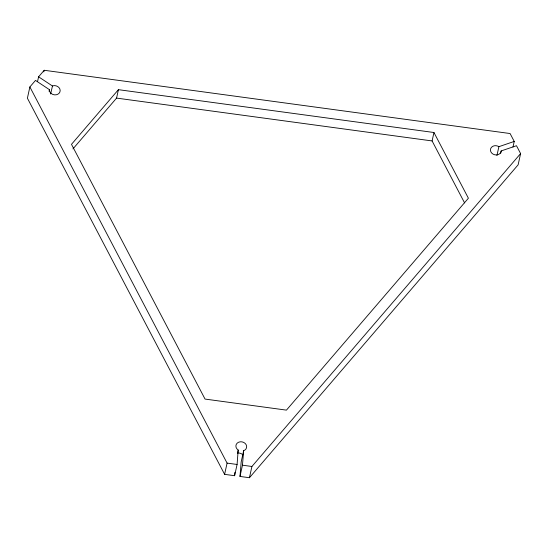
<?xml version="1.0" encoding="UTF-8"?>
<svg xmlns="http://www.w3.org/2000/svg" width="548" height="548" viewBox="0 0 548 548"><rect width="100%" height="100%" fill="white"/><g stroke="black" fill="none" stroke-linecap="round" stroke-linejoin="round"><path stroke-width="0.82" d="M50.622 93.989L52.498 85.906A5.432 4.61 12.4 0 1 59.848 88.968A5.432 4.61 12.4 0 1 56.17 94.804A5.432 4.61 12.4 0 1 49.457 90.728L49.402 89.646L35.483 80.419L29.873 86.954L27.4 98.202L224.612 474.349L234.613 475.712L234.887 472.321M234.613 475.712L237.085 464.464L238.181 450.024A5.432 4.61 12.4 0 1 237.147 443.181A5.432 4.61 12.4 0 1 245.1 443.366A5.432 4.61 12.4 0 1 244.744 450.175L243.648 450.709L241.175 461.957L239.99 476.438L249.443 477.726L518.127 164.825L520.6 153.577L516.483 145.727L501.187 150.919L500.66 153.33M239.99 476.438L242.463 465.19L243.648 450.709M37.524 81.631L38.586 76.809L44.196 70.274L510.085 133.534L514.23 141.432L512.996 147.056M43.84 71.884L44.196 70.274M49.053 91.256L49.402 89.646M72.946 148.905L116.573 98.099L118.423 89.667L433.954 132.506L468.403 198.218L286.44 410.13L205.048 399.074L71.487 144.329L118.423 89.667M224.612 474.349L227.084 463.108L29.873 86.954M237.558 453.278L238.264 450.066M249.443 477.726L251.916 466.478L520.6 153.577M464.567 202.876L432.098 140.939L433.954 132.506M496.94 155.516L498.886 146.679L514.23 141.432M116.573 98.099L432.098 140.939M227.084 463.108L237.085 464.464M242.463 465.19L251.916 466.478M498.886 146.679L497.673 146.063A5.432 4.61 12.4 0 0 490.611 148.789A5.432 4.61 12.4 0 0 494.878 154.817A5.432 4.61 12.4 0 0 501.194 151.036L501.187 150.919M38.586 76.809L52.389 85.954M237.873 453.032A5.432 4.61 12.4 0 1 242.949 454.929"/></g></svg>
